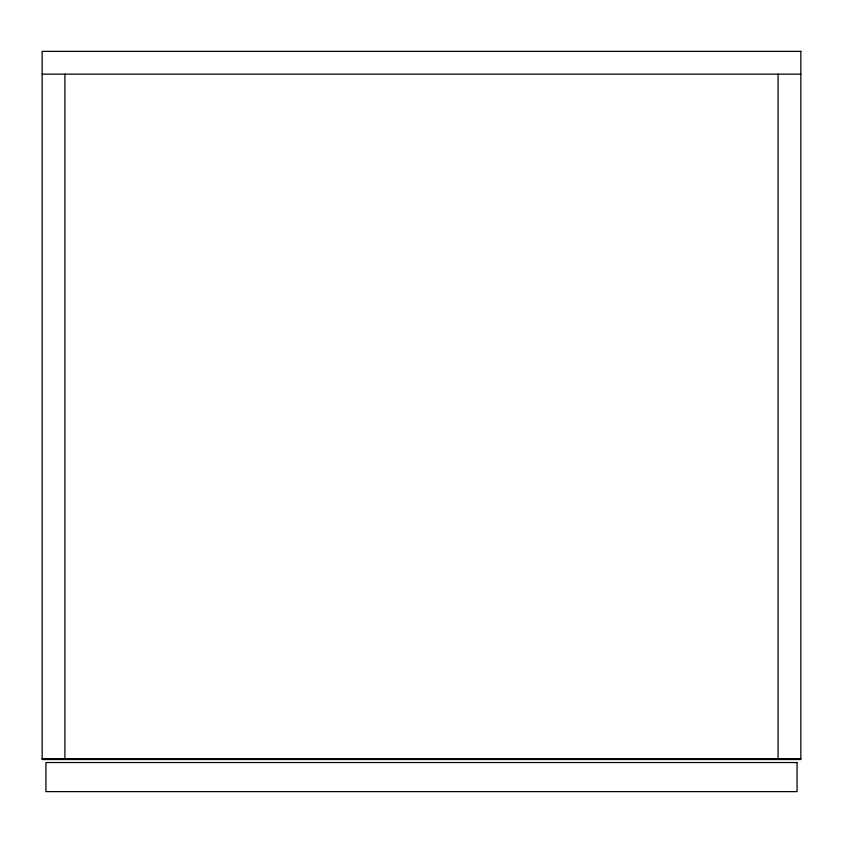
<?xml version="1.0" encoding="UTF-8"?>
<svg xmlns="http://www.w3.org/2000/svg" width="843" height="843" viewBox="0 0 843 843"><rect width="100%" height="100%" fill="white"/><g stroke="black" fill="none" stroke-linecap="round" stroke-linejoin="round"><path stroke-width="1.26" d="M42.15 74.142L800.85 74.142M42.15 758.742L800.85 758.742M778.089 74.142L778.089 759.501M64.911 74.142L64.911 759.501M800.85 51.381L42.15 51.381L42.15 759.501L800.85 759.501L800.85 51.381M797.056 762.536L45.944 762.536L45.944 791.619L797.056 791.619L797.056 762.536"/></g></svg>
